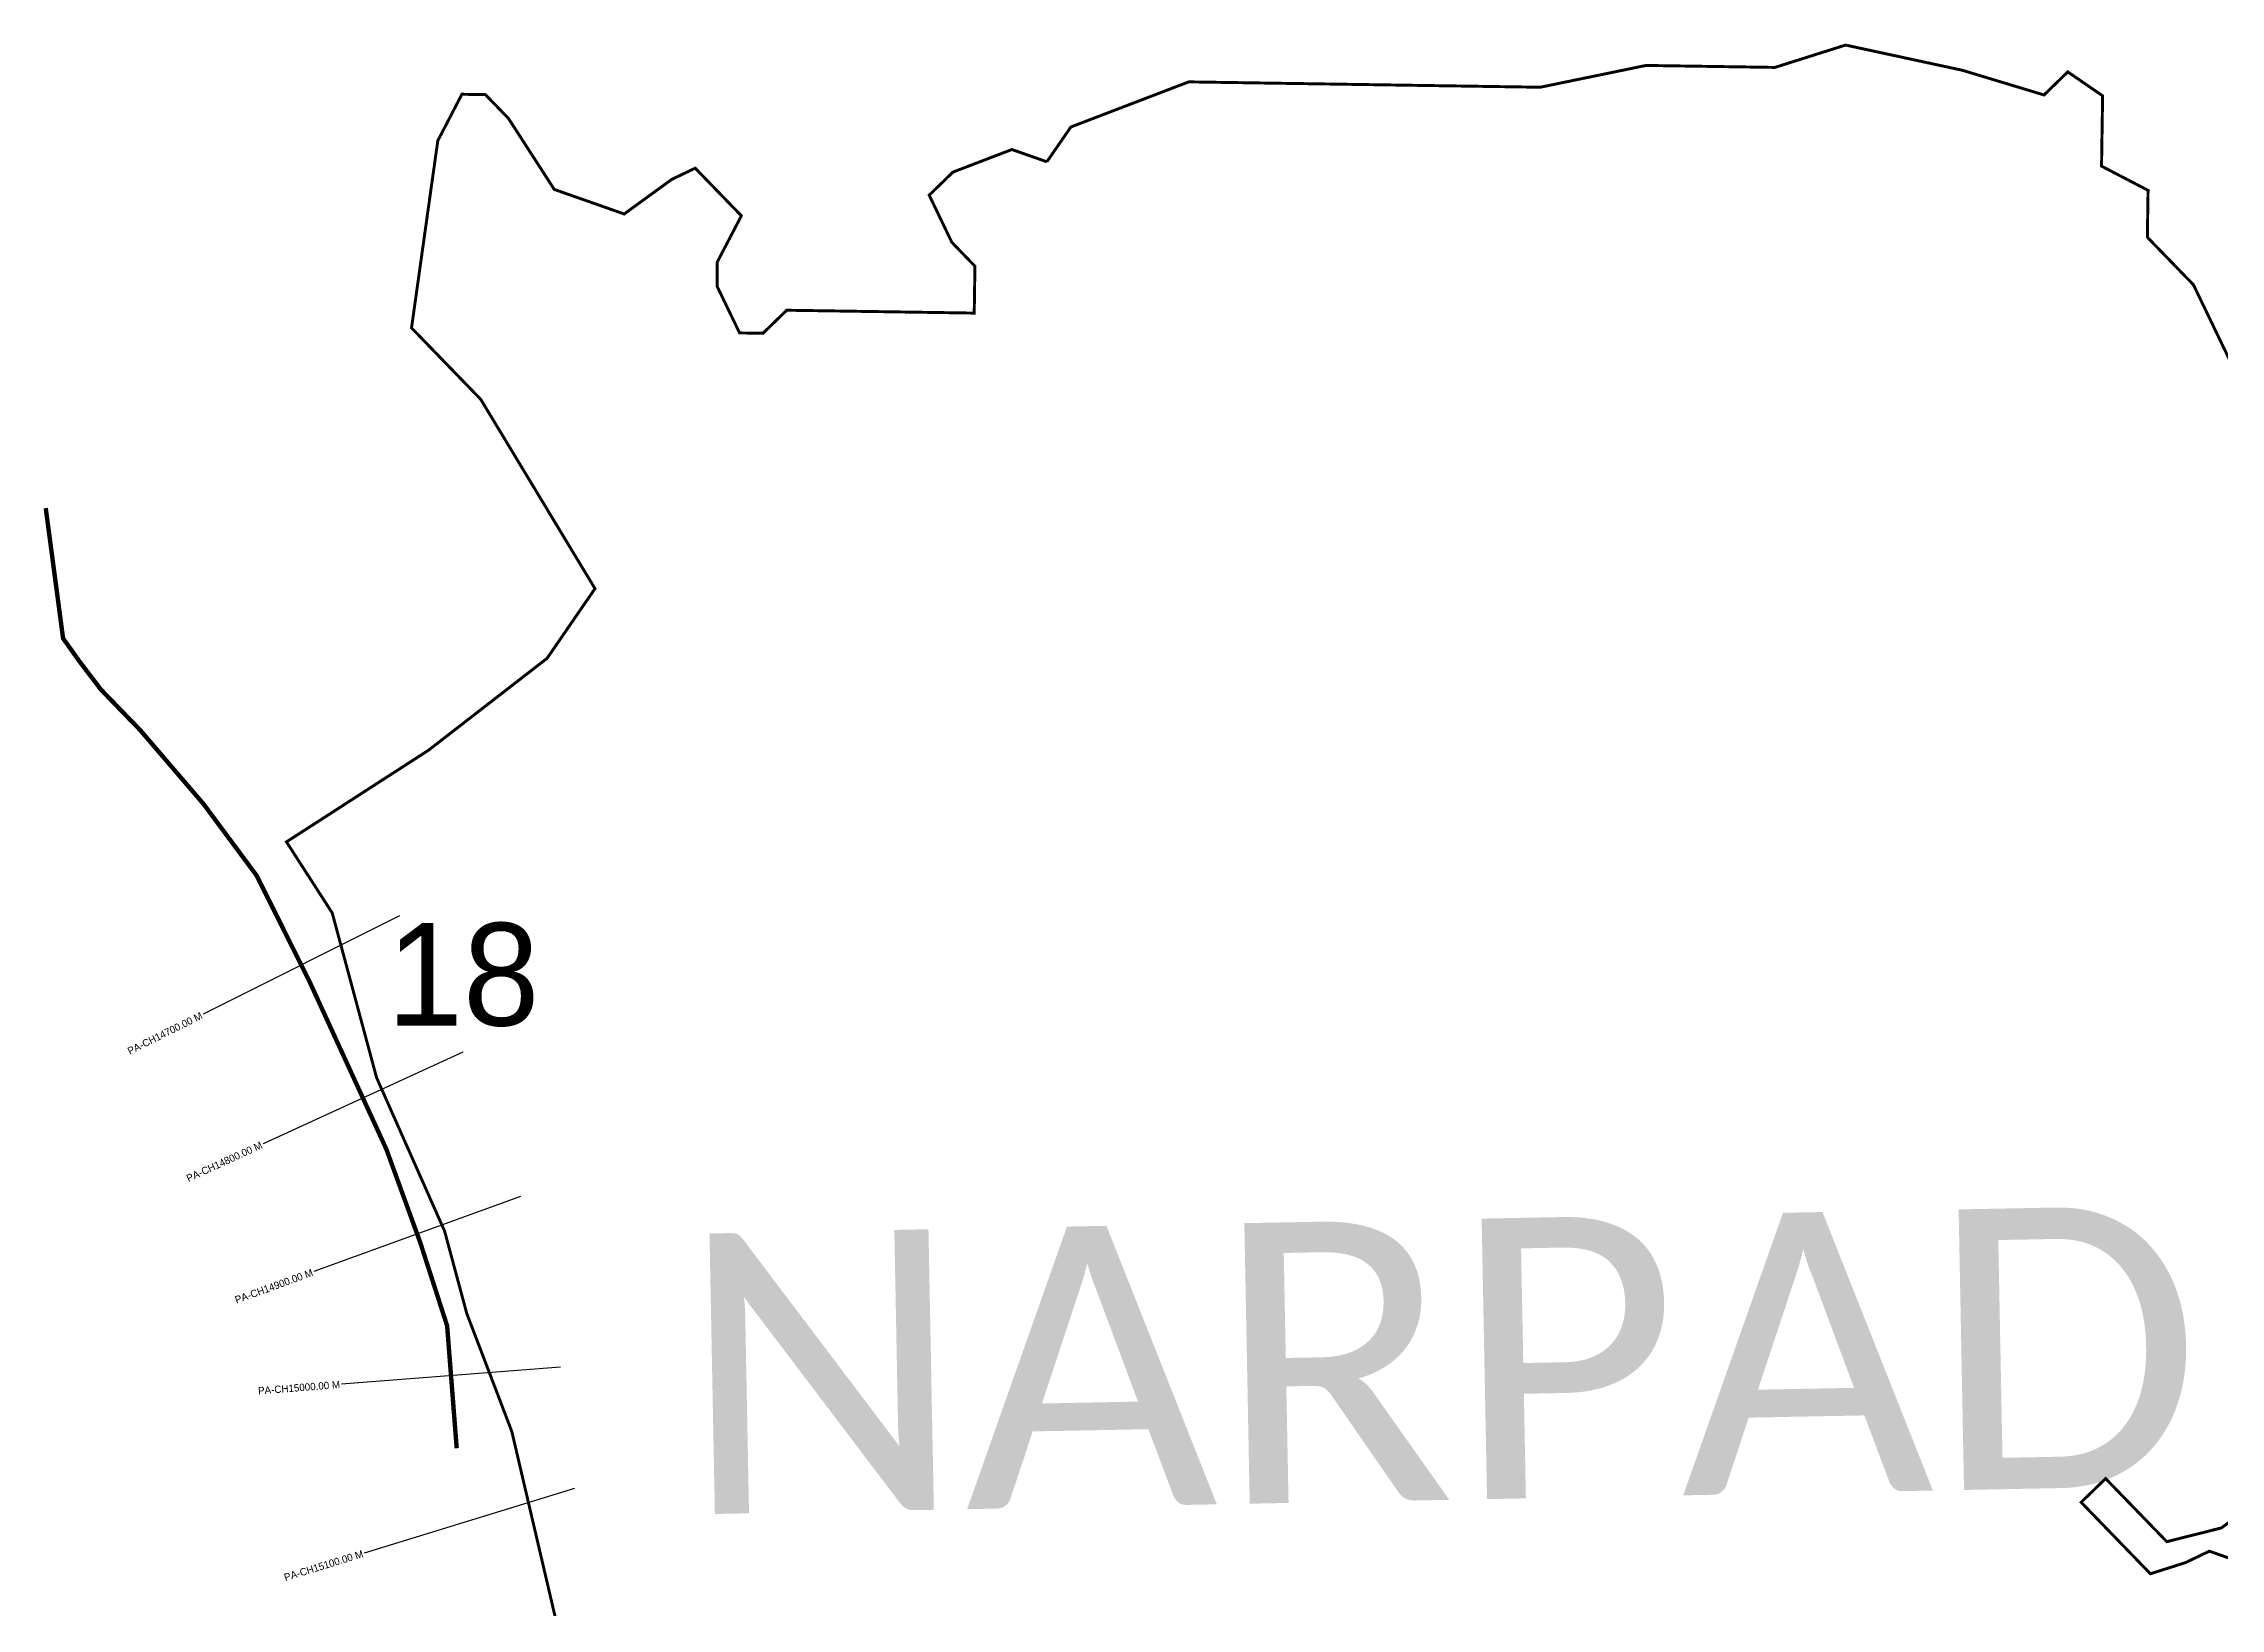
# Model space of a CAD drawing. Header units: metres. Extents: x 260963 to 263269, y 2213670 to 2215855.
# Drawn here: x 260963 to 262449, y 2214788 to 2215855 of the extents above; entities that cross this region are included whole.
import ezdxf
from ezdxf.enums import TextEntityAlignment as Align

# ---------------------------------------------------------------- set-up
doc = ezdxf.new("R2010")
doc.units = ezdxf.units.M
for name, color, linetype in [('CS', 134, 'Continuous'), ('CSMark', 6, 'Continuous'), ('NATURALLY PROTECTED', 3, 'Continuous'), ('VILLAGE NAME', 250, 'Continuous')]:
    doc.layers.add(name, color=color, linetype=linetype)

msp = doc.modelspace()

# ---------------------------------------------------------------- linework, layer by layer
at = {"color": 6, "const_width": 2}
for points in [[(261647.7210397175, 2215774.662860093), (261664.0887992999, 2215798.408750122), (261744.5607814159, 2215829.190469045), (261984.4628477304, 2215825.527551453), (262056.701408143, 2215840.405787501), (262144.6734958605, 2215839.06259562), (262192.8978594351, 2215854.307489719), (262272.6132678261, 2215837.109161668), (262328.3620935004, 2215820.252768878), (262344.5838877204, 2215836.010286391), (262368.3541342468, 2215819.666150722), (262367.6215507285, 2215771.685737457), (262399.3798034796, 2215755.17164622), (262398.8911702728, 2215723.168710572), (262430.3582248827, 2215690.725854714), (262461.3838941155, 2215626.231350211)], [(261312.5475240976, 2214779.827469907), (261282.4983886948, 2214908.279865292), (261251.7646501869, 2214988.751114829), (261236.6181073297, 2215044.988573712), (261190.2012123446, 2215149.695079068), (261159.9073940467, 2215262.122016422), (261128.685022332, 2215310.590330311), (261225.6231152714, 2215373.13103457), (261306.5829980106, 2215435.867708728), (261339.2712693457, 2215483.408201782), (261261.2889685098, 2215612.544467689), (261214.0418713488, 2215661.305444886), (261231.9731492089, 2215789.025256753), (261248.4385274487, 2215820.736261676), (261264.4639854785, 2215820.491578781), (261280.1975127835, 2215804.270150852), (261311.4678649114, 2215755.80110438), (261359.2035952791, 2215739.043062831), (261391.5491987698, 2215762.568992756), (261407.6726417488, 2215770.313414961), (261439.1869441884, 2215737.821846106), (261422.6735855353, 2215706.111573766), (261422.6735855353, 2215689.579041138), (261437.9664600467, 2215657.886477606), (261453.9439376633, 2215657.642527294), (261470.1653655914, 2215673.376054601), (261598.1291277636, 2215671.422254357), (261598.6177609704, 2215703.425190005), (261582.8842336655, 2215719.646617934), (261567.3953892557, 2215751.893503893), (261583.6168171839, 2215767.627031199), (261623.8531745336, 2215783.041880867), (261647.7210397175, 2215774.662860093)], [(262514.1076167402, 2214889.475178959), (262449.4171423423, 2214842.471299523), (262412.1687895752, 2214833.095167113), (262370.4002780147, 2214876.158930678), (262353.6929084276, 2214859.970274101), (262400.9480958726, 2214811.200947394), (262425.0606439516, 2214818.84738465), (262441.1844532223, 2214826.615797062), (262465.0283281996, 2214818.237142579)]]:
    msp.add_lwpolyline(points, dxfattribs=at)
at = {"layer": 'CS'}
for p, q in [((261205.9153652682, 2215260.031814177), (261071.7311894339, 2215192.989984282)), ((261249.0414313028, 2215167.040950336), (261112.6885467005, 2215104.527824828)), ((261288.39766641, 2215068.613123039), (261147.4275472948, 2215017.354704056)), ((261315.7770083754, 2214952.190466963), (261166.2340177848, 2214940.490297512)), ((261325.1757969859, 2214869.483910433), (261181.8136044222, 2214825.355895031))]:
    msp.add_line(p, q, dxfattribs=at)
at = {"layer": 'NATURALLY PROTECTED', "const_width": 3, "flags": 128}
msp.add_lwpolyline([(260964.3571743925, 2215538.384346799), (260976.1976161695, 2215449.458320593), (260987.5060870548, 2215433.589553298), (261002.2119201773, 2215414.317792877), (261028.9341926339, 2215386.747820774), (261071.9809884705, 2215336.549546778), (261108.2521439606, 2215287.699001021), (261144.2458223019, 2215215.657679358), (261196.8357681731, 2215100.949113609), (261219.9000051063, 2215037.518201201), (261238.3428715945, 2214980.372314489), (261244.8777437305, 2214896.848367684)], dxfattribs=at)

# ---------------------------------------------------------------- texts
at = {"insert": (261197.1789985075, 2215255.266665247), "char_height": 70, "attachment_point": 1}
msp.add_mtext_dynamic_manual_height_columns('18', width=95.17246124148369, gutter_width=1, heights=[0], dxfattribs=at)
at = {"layer": 'CSMark'}
for s, rotation, p in [('PA-CH14700.00 M', 26.54788072355214, (261070.8366282616, 2215192.543038749)), ('PA-CH14800.00 M', 24.62983359705119, (261111.7795274698, 2215104.111070659)), ('PA-CH14900.00 M', 19.98187074680982, (261146.4877465007, 2215017.012981263)), ('PA-CH15000.00 M', 4.473679815222882, (261165.2370645142, 2214940.412296382)), ('PA-CH15100.00 M', 17.10877891696278, (261180.8578564718, 2214825.061708262))]:
    msp.add_text(s, height=5, rotation=rotation, dxfattribs=at).set_placement(p, align=Align.MIDDLE_RIGHT)
at = {"layer": 'VILLAGE NAME', "insert": (261395.8637957555, 2215042.985137148), "char_height": 191.4564597241518, "attachment_point": 1, "rotation": 1.1028329887230701}
msp.add_mtext_dynamic_manual_height_columns('{\\fCalibri|b0|i0|c0|p34;NARPAD}', width=161.4597464248268, gutter_width=957.2822986207589, heights=[0], dxfattribs=at)

doc.saveas('drawing.dxf')
